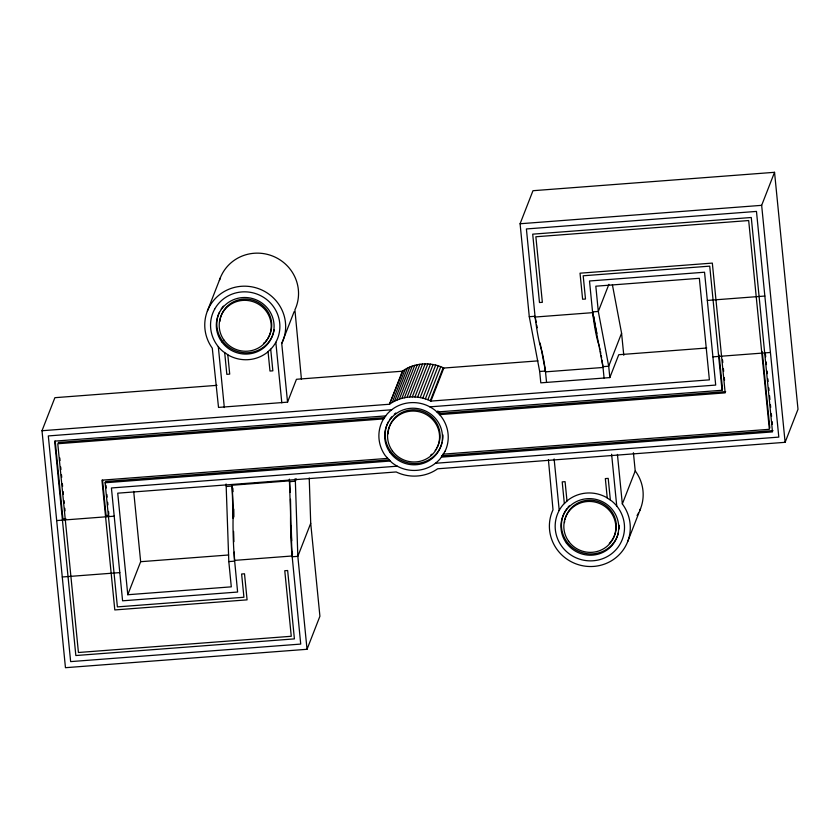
<?xml version="1.0" encoding="UTF-8"?>
<svg xmlns="http://www.w3.org/2000/svg" width="840" height="840" viewBox="0 0 840 840"><rect width="100%" height="100%" fill="white"/><g stroke="black" fill="none" stroke-linecap="round" stroke-linejoin="round"><path stroke-width="1.26" d="M309.225 477.971L310.716 523.299L319.914 616.245L307.031 649.288L65.457 667.695L42 430.731L54.884 397.688L216.983 385.34M65.31 519.908L65.814 518.637L62.937 518.857L55.241 441.157M387.503 458.399L101.945 480.165L114.797 609.934L247.086 599.855L244.503 573.794L241.626 574.014L243.925 597.25L117.39 606.889L105.105 482.769L105.599 481.499L389.267 459.879M105.578 516.841L106.071 515.571L102.564 480.155M207.365 311.073L220.248 278.04M226.097 483.966L228.805 561.593L231.304 586.845L127.775 594.731L140.658 561.698L133.697 491.39M281.736 343.476L282.041 342.888A40.604 39.47 21.3 0 0 278.124 303.387L276.518 301.298A40.604 39.47 21.3 0 0 209.559 306.401L208.383 308.7A40.604 39.47 21.3 0 0 212.289 348.201L218.516 407.411L287.543 402.15L281.736 343.476L294.157 311.619M287.543 402.15L296.457 379.281L402.381 371.207C414.246 362.67 430.763 361.578 443.804 368.046L537.957 360.875M296.289 478.863L295.365 481.226L297.832 556.332L307.031 649.288M310.716 523.299L297.832 556.332L292.079 556.773L289.369 479.136M42 430.731L389.498 404.24L402.381 371.207M389.498 404.24L402.917 370.808M390.044 403.851L392.249 402.455L405.122 369.411M392.249 402.455L394.538 401.205L407.421 368.161M394.538 401.205L396.911 400.103L409.794 367.07M396.911 400.103L399.357 399.157L412.241 366.125M399.357 399.157L401.867 398.381L414.75 365.337M401.867 398.381L404.429 397.761L417.312 364.718M404.429 397.761L407.022 397.31L419.906 364.266M407.022 397.31L409.647 397.016L422.531 363.983M409.647 397.016L412.293 396.9L425.177 363.867M412.293 396.9L414.939 396.963L427.822 363.919M414.939 396.963L417.585 397.183L430.458 364.14M417.585 397.183L420.21 397.572L433.083 364.539M420.21 397.572L422.804 398.129L435.677 365.096M422.804 398.129L425.355 398.853L438.239 365.82M425.355 398.853L427.865 399.735L440.748 366.702M127.775 594.731L117.726 493.175L396.197 471.954C409.238 478.422 425.754 477.33 437.619 468.794L785.117 442.312L798 409.269L774.543 172.305L532.97 190.712L520.086 223.755L529.284 316.701L539.679 371.48L540.803 382.851L609.829 377.591L608.706 366.219L598.311 311.441L595.812 286.199L699.342 278.303L709.391 379.858L430.92 401.09L430.311 400.774L443.184 367.742M430.92 401.09L443.804 368.046M443.478 453.768L441.504 457.128L772.496 431.897L751.275 217.497L532.707 234.161L539.48 302.536L542.356 302.316L535.868 236.765L748.682 220.542L769.346 429.303L443.52 454.136M608.895 284.308L598.311 311.441L592.557 311.881L602.952 366.66L604.075 378.031M612.402 284.77L621.579 333.186L608.706 366.219L602.952 366.66M609.829 377.591L618.744 354.721L706.745 348.012M548.404 459.68L553.014 509.828A40.604 39.47 21.3 0 0 556.92 549.318L558.526 551.408A40.604 39.47 21.3 0 0 625.485 546.304L626.661 544.005A40.604 39.47 21.3 0 0 622.755 504.504L622.335 503.969L635.219 470.925L633.413 452.739M627.679 541.632L640.563 508.599M785.117 442.312L761.659 205.338L774.543 172.305M437.031 411.989L722.012 390.274L722.516 389.004L719.166 355.152M638.505 512.999L638.369 513.272A40.604 39.47 21.3 0 1 637.046 515.487M383.502 418.625L384.636 416.724M520.086 223.755L761.659 205.338M707.332 300.437L764.851 296.048M529.284 316.701L535.038 316.27L536.245 322.633M435.425 463.281L778.806 437.105L756.473 211.417L526.397 228.953L535.111 317.037L592.63 312.659L593.145 316.554A62.643 6.531 85.6 0 0 597.954 341.88L598.815 344.62A53.54 5.575 85.6 0 1 599.214 346.048M712.919 356.853L770.427 352.475M539.679 371.48L545.433 371.038L546.557 382.41M391.703 409.763L48.31 435.929L70.644 661.615L300.72 644.081L291.69 551.586A62.643 6.531 85.6 0 1 290.556 516.852L290.63 511.697A53.54 5.575 85.6 0 0 290.483 499.296M429.839 406.854L715.701 385.067L704.54 272.223L589.501 280.991L592.63 312.659M385.613 415.905L54.621 441.137L75.842 655.536L294.409 638.883L287.647 570.507L284.77 570.727L291.26 636.279L78.435 652.501L57.771 443.741L383.596 418.908L384.09 417.638L58.275 442.47M725.666 391.598L440.108 413.364L439.614 414.635L725.172 392.868L712.331 263.099L580.03 273.189L582.614 299.24L585.49 299.03L583.191 275.782L709.726 266.144L722.012 390.274M441.998 455.858L772.989 430.626M105.105 482.769L390.086 461.044M397.278 466.179L111.416 487.967L122.588 600.81L237.615 592.043L234.171 555.965A62.643 6.531 85.6 0 1 233.037 521.241L233.111 516.086A53.54 5.575 85.6 0 0 232.186 487.673L232.019 485.237L289.538 480.848L289.706 483.284A53.54 5.575 85.6 0 1 290.22 492.45M226.349 486.486L232.092 486.045L233.163 518.427M289.611 481.667L295.365 481.226L295.113 478.706M106.071 515.571L108.948 515.351M56.69 520.569L114.209 516.18M140.658 561.698L228.659 554.988M234.486 560.385L292.005 555.996M228.805 561.593L234.559 561.151L234.266 552.09M62.276 576.986L119.795 572.607M427.865 399.735L430.311 400.774M437.798 410.949L440.885 414.257M635.219 470.925L635.628 471.471A40.604 39.47 21.3 0 1 639.545 510.972M536.729 325.185L537.212 327.726M540.11 343.014L545.433 371.038M535.111 317.037L535.626 320.933A62.643 6.531 85.6 0 0 540.435 346.258L541.296 348.999A53.54 5.575 85.6 0 1 545.223 369.726L545.506 371.858L603.025 367.469L602.742 365.337A53.54 5.575 85.6 0 0 601.986 360.192M765.429 354.228L765.692 356.822M766.206 361.998L766.458 364.592M767.099 371.06L767.351 373.653M767.865 378.83L768.127 381.423M768.768 387.901L769.02 390.485M769.534 395.671L769.923 399.556M770.427 404.733L770.69 407.327M771.33 413.794L771.582 416.388M772.097 421.565L772.349 424.158M762.3 351.855L769.839 428.032M722.537 359.982L722.788 362.512M723.419 368.844L723.66 371.364M724.29 377.695L724.542 380.216M621.579 333.186L623.774 355.278M617.432 454.419L622.335 503.969M611.615 454.219L616.739 506.016M610.344 499.937L608.212 478.38L605.336 478.59L607.247 497.91M566.99 500.976L565.078 481.667L562.202 481.887L564.333 503.444M554.127 458.934L559.23 510.405M301.434 379.312L294.913 309.844A40.604 39.47 21.3 0 0 291.007 270.344L289.401 268.254A40.604 39.47 21.3 0 0 222.442 273.357L221.267 275.667A40.604 39.47 21.3 0 0 219.398 280.476M275.825 342.31L281.82 402.875M270.711 349.262L272.853 370.829L269.976 371.038L268.065 351.729M227.797 354.806L229.709 374.115L226.832 374.336L224.7 352.769M218.305 346.689L224.322 407.547M105.987 485.405L106.239 488.009M106.89 494.519L107.142 497.123M107.657 502.331L107.919 504.935M108.559 511.445L108.822 514.048M59.808 457.957L60.06 460.541M60.701 466.998L60.953 469.581M61.467 474.747L61.719 477.32M62.36 483.777L62.612 486.36M63.126 491.526L63.378 494.109M64.019 500.567L64.281 503.15M64.785 508.305L65.047 510.888M233.583 531.374L233.919 541.726M292.488 554.348A56.837 5.922 85.6 0 1 292.331 552.048M291.701 540.75A56.837 5.922 85.6 0 1 291.291 526.124M232.827 488.219A59.346 6.184 85.6 0 1 233.037 491.642M233.772 509.093A59.346 6.184 85.6 0 1 233.877 516.957M219.828 321.5A26.103 25.368 21.3 0 1 254.1 300.584A26.103 25.368 21.3 0 1 267.771 338.415M266.826 339.78A26.103 25.368 21.3 0 1 265.786 341.082M264.663 342.31A26.103 25.368 21.3 0 1 263.456 343.466M274.207 329.711A29.001 28.182 21.3 0 1 237.279 351.425A29.001 28.182 21.3 0 1 219.408 312.312M221.193 309.089A29.001 28.182 21.3 0 1 223.398 306.127M388.07 433.892A26.103 25.368 21.3 0 1 420.819 410.792A26.103 25.368 21.3 0 1 436.968 447.709M436.118 449.138A26.103 25.368 21.3 0 1 435.173 450.503M431.802 454.188A26.103 25.368 21.3 0 1 430.521 455.259M442.187 442.239A29.001 28.182 21.3 0 1 403.841 461.517A29.001 28.182 21.3 0 1 388.594 421.397M389.54 419.811A29.001 28.182 21.3 0 1 391.745 416.85M394.328 414.204A29.001 28.182 21.3 0 1 395.756 413.007M442.932 434.91A29.001 28.182 21.3 0 1 442.554 440.433M596.925 333.333A56.837 5.922 85.6 0 1 594.426 320.324M594.143 318.486A56.837 5.922 85.6 0 1 593.87 316.586M599.613 347.644A53.54 5.575 85.6 0 1 600.012 349.398M600.411 351.288A53.54 5.575 85.6 0 1 600.81 353.325M601.209 355.488A53.54 5.575 85.6 0 1 601.608 357.777M565.016 519.351A26.103 25.368 21.3 0 1 602.626 503.433A26.103 25.368 21.3 0 1 609.284 543.428M564.459 522.627A26.103 25.368 21.3 0 1 564.679 520.979M618.461 532.634A29.001 28.182 21.3 0 1 578.372 551.176A29.001 28.182 21.3 0 1 566.864 508.694M568.019 507.245A29.001 28.182 21.3 0 1 569.268 505.88M619.206 525.305A29.001 28.182 21.3 0 1 619.08 529M214.652 309.173L213.644 311.147A34.797 33.821 21.3 0 0 217.004 344.999L218.379 346.784A34.797 33.821 21.3 0 0 223.178 351.593L228.827 355.404A34.797 33.821 21.3 0 0 267.173 352.475L271.981 347.865A34.797 33.821 21.3 0 0 275.762 342.416L276.769 340.442A34.797 33.821 21.3 0 0 273.42 306.59L272.044 304.794A34.797 33.821 21.3 0 0 214.652 309.173M445.127 451.164L440.328 458.598A34.797 33.821 21.3 0 1 435.519 463.207C424.809 471.733 409.07 472.752 397.173 466.127A34.797 33.821 21.3 0 1 391.524 462.315L385.35 455.721A34.797 33.821 21.3 0 1 382.998 419.895L386.788 414.445A34.797 33.821 21.3 0 1 391.598 409.836C402.308 401.31 418.047 400.281 429.944 406.906A34.797 33.821 21.3 0 1 435.593 410.718L440.391 415.527A34.797 33.821 21.3 0 1 445.127 451.164M559.283 510.29L558.275 512.264A34.797 33.821 21.3 0 0 561.624 546.115L563 547.911A34.797 33.821 21.3 0 0 620.393 543.533L621.4 541.558A34.797 33.821 21.3 0 0 618.051 507.707L616.665 505.921A34.797 33.821 21.3 0 0 611.867 501.113L606.218 497.301A34.797 33.821 21.3 0 0 567.872 500.231L563.062 504.84A34.797 33.821 21.3 0 0 559.283 510.29M221.697 341.796A29.001 28.182 21.3 0 0 271.509 337.995A29.001 28.182 21.3 0 0 242.414 297.581A29.001 28.182 21.3 0 0 221.697 341.796M224.049 340.2A26.103 25.368 21.3 0 0 268.884 336.777A26.103 25.368 21.3 0 0 242.697 300.405A26.103 25.368 21.3 0 0 224.049 340.2M390.054 452.519A29.001 28.182 21.3 0 0 439.866 448.728A29.001 28.182 21.3 0 0 410.77 408.303A29.001 28.182 21.3 0 0 390.054 452.519M392.395 450.923A26.103 25.368 21.3 0 0 437.231 447.51A26.103 25.368 21.3 0 0 411.044 411.128A26.103 25.368 21.3 0 0 392.395 450.923M566.328 542.924A29.001 28.182 21.3 0 0 616.14 539.123A29.001 28.182 21.3 0 0 587.045 498.708A29.001 28.182 21.3 0 0 566.328 542.924M568.68 541.317A26.103 25.368 21.3 0 0 613.505 537.904A26.103 25.368 21.3 0 0 587.317 501.522A26.103 25.368 21.3 0 0 568.68 541.317"/></g></svg>
